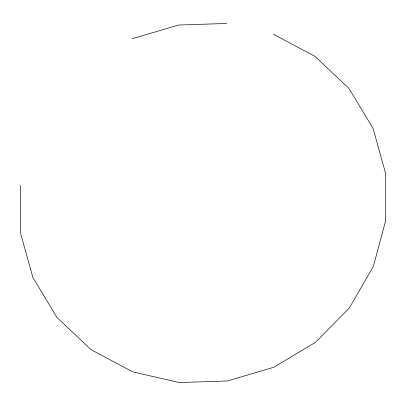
<?xml version="1.0" encoding="UTF-8"?>
<svg xmlns="http://www.w3.org/2000/svg" width="406" height="406" viewBox="0 0 406 406"><rect width="100%" height="100%" fill="white"/><g stroke="black" fill="none" stroke-linecap="round" stroke-linejoin="round"><path stroke-width="0.61" d="M132.194 38.737L178.625 25.03L226.721 23.457M273.197 34.119L314.894 56.287L348.962 88.457L373.084 128.428L385.614 173.484L385.7 220.549L373.337 266.422L349.363 307.971L315.416 342.365L273.806 367.263L227.375 380.97L179.279 382.543L132.803 371.881L91.106 349.713L57.038 317.543L32.916 277.572L20.386 232.516L20.3 185.451"/></g></svg>
